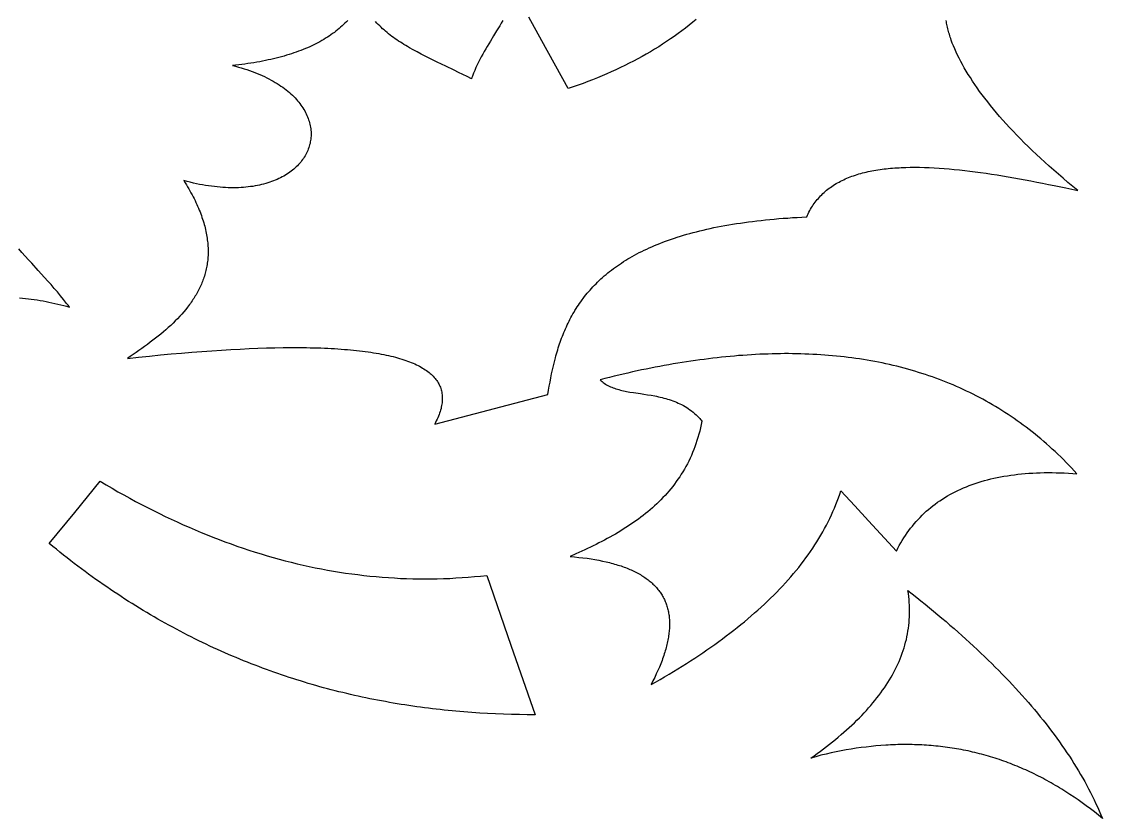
# Model space of a CAD drawing. Extents: x -4113 to -3113, y 1469 to 2469.
# Drawn here: x -3607.8 to -3488, y 2237.9 to 2326.2 of the extents above; entities that cross this region are included whole.
import ezdxf

# ---------------------------------------------------------------- set-up
doc = ezdxf.new("R2010")
doc.units = 0
doc.layers.add('PLAN_1', color=18, linetype='CONTINUOUS')

msp = doc.modelspace()

# ---------------------------------------------------------------- linework, layer by layer
at = {"layer": 'PLAN_1'}
for points in [[(-3533, 2326.48), (-3533.39, 2326.16), (-3533.79, 2325.84), (-3534.19, 2325.52), (-3534.6, 2325.21), (-3535.02, 2324.9), (-3535.44, 2324.6), (-3535.86, 2324.31), (-3536.29, 2324.02), (-3536.73, 2323.73), (-3537.17, 2323.45), (-3537.62, 2323.17), (-3538.08, 2322.9), (-3538.54, 2322.63), (-3539.01, 2322.37), (-3539.48, 2322.11), (-3539.95, 2321.86), (-3540.44, 2321.61), (-3540.93, 2321.37), (-3541.42, 2321.13), (-3541.92, 2320.9), (-3542.42, 2320.67), (-3542.93, 2320.44), (-3543.45, 2320.22), (-3543.97, 2320), (-3544.5, 2319.79), (-3545.03, 2319.59), (-3545.56, 2319.38), (-3546.11, 2319.19), (-3546.65, 2318.99), (-3547.21, 2318.8), (-3550.12, 2324.1), (-3551.58, 2326.74)], [(-3571.65, 2326.37), (-3571.8, 2326.21), (-3571.96, 2326.06), (-3572.11, 2325.91), (-3572.27, 2325.75), (-3572.44, 2325.61), (-3572.61, 2325.46), (-3572.78, 2325.32), (-3572.96, 2325.17), (-3573.14, 2325.03), (-3573.33, 2324.9), (-3573.52, 2324.76), (-3573.71, 2324.63), (-3573.91, 2324.5), (-3574.11, 2324.38), (-3574.32, 2324.25), (-3574.53, 2324.13), (-3574.74, 2324.01), (-3574.96, 2323.89), (-3575.18, 2323.78), (-3575.41, 2323.66), (-3575.64, 2323.55), (-3575.87, 2323.45), (-3576.11, 2323.34), (-3576.35, 2323.24), (-3576.6, 2323.14), (-3576.85, 2323.04), (-3577.11, 2322.94), (-3577.36, 2322.85), (-3577.63, 2322.76), (-3577.89, 2322.67), (-3578.16, 2322.58), (-3578.44, 2322.5), (-3578.72, 2322.42), (-3579, 2322.34), (-3579.29, 2322.26), (-3579.58, 2322.19), (-3579.88, 2322.12), (-3580.18, 2322.05), (-3580.48, 2321.98), (-3580.79, 2321.91), (-3581.1, 2321.85), (-3581.42, 2321.79), (-3581.73, 2321.74), (-3582.06, 2321.68), (-3582.39, 2321.63), (-3582.72, 2321.58), (-3583.06, 2321.53), (-3583.4, 2321.49), (-3583.74, 2321.44), (-3584.09, 2321.4), (-3584.44, 2321.36), (-3584.11, 2321.28), (-3583.78, 2321.19), (-3583.46, 2321.1), (-3583.15, 2321), (-3582.84, 2320.91), (-3582.55, 2320.8), (-3582.25, 2320.7), (-3581.97, 2320.59), (-3581.69, 2320.48), (-3581.42, 2320.37), (-3581.15, 2320.25), (-3580.89, 2320.13), (-3580.64, 2320.01), (-3580.4, 2319.89), (-3580.16, 2319.76), (-3579.92, 2319.63), (-3579.7, 2319.5), (-3579.48, 2319.37), (-3579.27, 2319.23), (-3579.06, 2319.09), (-3578.86, 2318.95), (-3578.67, 2318.81), (-3578.48, 2318.67), (-3578.3, 2318.52), (-3578.13, 2318.37), (-3577.96, 2318.22), (-3577.8, 2318.07), (-3577.64, 2317.92), (-3577.49, 2317.77), (-3577.35, 2317.61), (-3577.21, 2317.45), (-3577.08, 2317.3), (-3576.96, 2317.14), (-3576.84, 2316.98), (-3576.73, 2316.82), (-3576.62, 2316.66), (-3576.52, 2316.49), (-3576.43, 2316.33), (-3576.34, 2316.17), (-3576.26, 2316), (-3576.18, 2315.84), (-3576.11, 2315.67), (-3576.05, 2315.51), (-3575.99, 2315.34), (-3575.94, 2315.18), (-3575.89, 2315.01), (-3575.85, 2314.85), (-3575.81, 2314.68), (-3575.78, 2314.52), (-3575.76, 2314.35), (-3575.74, 2314.19), (-3575.73, 2314.02), (-3575.73, 2313.86), (-3575.73, 2313.69), (-3575.73, 2313.53), (-3575.74, 2313.37), (-3575.76, 2313.21), (-3575.78, 2313.05), (-3575.81, 2312.89), (-3575.84, 2312.73), (-3575.88, 2312.57), (-3575.92, 2312.41), (-3575.97, 2312.26), (-3576.03, 2312.1), (-3576.09, 2311.95), (-3576.16, 2311.8), (-3576.23, 2311.65), (-3576.3, 2311.5), (-3576.39, 2311.36), (-3576.47, 2311.21), (-3576.57, 2311.07), (-3576.66, 2310.93), (-3576.77, 2310.79), (-3576.87, 2310.66), (-3576.99, 2310.52), (-3577.11, 2310.39), (-3577.23, 2310.26), (-3577.36, 2310.13), (-3577.49, 2310.01), (-3577.63, 2309.89), (-3577.78, 2309.77), (-3577.93, 2309.65), (-3578.08, 2309.54), (-3578.24, 2309.43), (-3578.4, 2309.32), (-3578.57, 2309.21), (-3578.75, 2309.11), (-3578.93, 2309.01), (-3579.11, 2308.92), (-3579.3, 2308.83), (-3579.49, 2308.74), (-3579.69, 2308.65), (-3579.89, 2308.57), (-3580.1, 2308.49), (-3580.31, 2308.42), (-3580.53, 2308.35), (-3580.75, 2308.28), (-3580.98, 2308.22), (-3581.21, 2308.16), (-3581.44, 2308.11), (-3581.68, 2308.06), (-3581.93, 2308.02), (-3582.18, 2307.97), (-3582.43, 2307.94), (-3582.69, 2307.91), (-3582.95, 2307.88), (-3583.22, 2307.86), (-3583.49, 2307.84), (-3583.77, 2307.82), (-3584.05, 2307.82), (-3584.34, 2307.81), (-3584.62, 2307.82), (-3584.92, 2307.82), (-3585.22, 2307.83), (-3585.52, 2307.85), (-3585.82, 2307.88), (-3586.13, 2307.9), (-3586.45, 2307.94), (-3586.77, 2307.98), (-3587.09, 2308.02), (-3587.42, 2308.07), (-3587.75, 2308.13), (-3588.09, 2308.19), (-3588.43, 2308.26), (-3588.77, 2308.34), (-3589.12, 2308.42), (-3589.47, 2308.51), (-3589.82, 2308.6), (-3589.68, 2308.37), (-3589.54, 2308.15), (-3589.41, 2307.92), (-3589.28, 2307.7), (-3589.16, 2307.48), (-3589.04, 2307.26), (-3588.92, 2307.04), (-3588.81, 2306.82), (-3588.7, 2306.61), (-3588.59, 2306.39), (-3588.49, 2306.18), (-3588.39, 2305.97), (-3588.3, 2305.76), (-3588.21, 2305.55), (-3588.12, 2305.34), (-3588.04, 2305.14), (-3587.96, 2304.94), (-3587.89, 2304.73), (-3587.82, 2304.53), (-3587.75, 2304.33), (-3587.69, 2304.14), (-3587.63, 2303.94), (-3587.57, 2303.75), (-3587.52, 2303.55), (-3587.47, 2303.36), (-3587.43, 2303.17), (-3587.38, 2302.98), (-3587.35, 2302.79), (-3587.31, 2302.6), (-3587.28, 2302.42), (-3587.25, 2302.24), (-3587.23, 2302.05), (-3587.2, 2301.87), (-3587.19, 2301.69), (-3587.17, 2301.51), (-3587.16, 2301.33), (-3587.15, 2301.16), (-3587.15, 2300.98), (-3587.14, 2300.81), (-3587.14, 2300.64), (-3587.15, 2300.46), (-3587.15, 2300.29), (-3587.16, 2300.12), (-3587.18, 2299.96), (-3587.19, 2299.79), (-3587.21, 2299.62), (-3587.23, 2299.46), (-3587.26, 2299.3), (-3587.29, 2299.13), (-3587.32, 2298.97), (-3587.35, 2298.81), (-3587.39, 2298.65), (-3587.42, 2298.5), (-3587.47, 2298.34), (-3587.51, 2298.18), (-3587.56, 2298.03), (-3587.61, 2297.87), (-3587.66, 2297.72), (-3587.71, 2297.57), (-3587.77, 2297.42), (-3587.83, 2297.27), (-3587.89, 2297.12), (-3587.96, 2296.97), (-3588.02, 2296.82), (-3588.09, 2296.68), (-3588.17, 2296.53), (-3588.24, 2296.39), (-3588.32, 2296.25), (-3588.4, 2296.1), (-3588.48, 2295.96), (-3588.56, 2295.82), (-3588.65, 2295.68), (-3588.73, 2295.54), (-3588.82, 2295.41), (-3588.92, 2295.27), (-3589.01, 2295.13), (-3589.11, 2295), (-3589.2, 2294.86), (-3589.31, 2294.73), (-3589.41, 2294.59), (-3589.62, 2294.33), (-3589.84, 2294.07), (-3590.06, 2293.81), (-3590.29, 2293.56), (-3590.53, 2293.3), (-3590.78, 2293.05), (-3591.03, 2292.81), (-3591.29, 2292.56), (-3591.56, 2292.32), (-3591.83, 2292.08), (-3592.1, 2291.84), (-3592.39, 2291.6), (-3592.67, 2291.37), (-3592.97, 2291.14), (-3593.26, 2290.91), (-3593.56, 2290.68), (-3593.87, 2290.45), (-3594.18, 2290.22), (-3594.49, 2290), (-3594.81, 2289.78), (-3595.13, 2289.56), (-3595.45, 2289.34), (-3595.78, 2289.12), (-3596.1, 2288.9), (-3594.85, 2289.03), (-3593.63, 2289.16), (-3592.42, 2289.28), (-3591.24, 2289.39), (-3590.08, 2289.49), (-3588.94, 2289.58), (-3587.83, 2289.67), (-3586.74, 2289.75), (-3585.67, 2289.82), (-3584.63, 2289.88), (-3583.6, 2289.93), (-3582.6, 2289.98), (-3581.63, 2290.02), (-3580.67, 2290.05), (-3579.74, 2290.07), (-3578.83, 2290.09), (-3577.95, 2290.1), (-3577.08, 2290.1), (-3576.66, 2290.09), (-3576.24, 2290.09), (-3575.83, 2290.08), (-3575.43, 2290.07), (-3575.03, 2290.06), (-3574.63, 2290.05), (-3574.24, 2290.03), (-3573.86, 2290.02), (-3573.48, 2290), (-3573.11, 2289.98), (-3572.74, 2289.95), (-3572.38, 2289.93), (-3572.03, 2289.9), (-3571.68, 2289.88), (-3571.34, 2289.84), (-3571, 2289.81), (-3570.67, 2289.78), (-3570.34, 2289.74), (-3570.02, 2289.7), (-3569.71, 2289.66), (-3569.4, 2289.62), (-3569.09, 2289.58), (-3568.8, 2289.53), (-3568.5, 2289.48), (-3568.22, 2289.43), (-3567.94, 2289.38), (-3567.66, 2289.33), (-3567.39, 2289.27), (-3567.13, 2289.21), (-3566.87, 2289.15), (-3566.62, 2289.09), (-3566.37, 2289.03), (-3566.13, 2288.96), (-3565.9, 2288.89), (-3565.67, 2288.82), (-3565.45, 2288.75), (-3565.23, 2288.68), (-3565.01, 2288.6), (-3564.81, 2288.52), (-3564.61, 2288.45), (-3564.41, 2288.36), (-3564.22, 2288.28), (-3564.04, 2288.2), (-3563.86, 2288.11), (-3563.69, 2288.02), (-3563.52, 2287.93), (-3563.36, 2287.83), (-3563.21, 2287.74), (-3563.06, 2287.64), (-3562.91, 2287.54), (-3562.77, 2287.44), (-3562.64, 2287.34), (-3562.51, 2287.23), (-3562.39, 2287.13), (-3562.28, 2287.02), (-3562.17, 2286.91), (-3562.06, 2286.79), (-3561.97, 2286.68), (-3561.87, 2286.56), (-3561.79, 2286.44), (-3561.71, 2286.32), (-3561.63, 2286.2), (-3561.56, 2286.08), (-3561.5, 2285.95), (-3561.44, 2285.82), (-3561.38, 2285.69), (-3561.34, 2285.56), (-3561.3, 2285.42), (-3561.26, 2285.29), (-3561.23, 2285.15), (-3561.21, 2285.01), (-3561.19, 2284.87), (-3561.17, 2284.72), (-3561.17, 2284.58), (-3561.17, 2284.43), (-3561.17, 2284.28), (-3561.18, 2284.13), (-3561.19, 2283.97), (-3561.22, 2283.82), (-3561.24, 2283.66), (-3561.28, 2283.5), (-3561.31, 2283.34), (-3561.36, 2283.17), (-3561.41, 2283.01), (-3561.46, 2282.84), (-3561.52, 2282.67), (-3561.59, 2282.5), (-3561.66, 2282.32), (-3561.74, 2282.15), (-3561.83, 2281.97), (-3561.92, 2281.79), (-3562.01, 2281.61), (-3549.45, 2284.89), (-3549.38, 2285.36), (-3549.3, 2285.81), (-3549.22, 2286.27), (-3549.14, 2286.73), (-3549.05, 2287.18), (-3548.95, 2287.63), (-3548.85, 2288.08), (-3548.74, 2288.53), (-3548.63, 2288.97), (-3548.57, 2289.19), (-3548.5, 2289.41), (-3548.44, 2289.63), (-3548.37, 2289.85), (-3548.31, 2290.07), (-3548.24, 2290.28), (-3548.16, 2290.5), (-3548.09, 2290.71), (-3548.01, 2290.93), (-3547.93, 2291.14), (-3547.85, 2291.35), (-3547.77, 2291.56), (-3547.68, 2291.77), (-3547.59, 2291.98), (-3547.5, 2292.19), (-3547.41, 2292.4), (-3547.31, 2292.6), (-3547.21, 2292.81), (-3547.11, 2293.01), (-3547.01, 2293.21), (-3546.9, 2293.42), (-3546.79, 2293.62), (-3546.68, 2293.82), (-3546.56, 2294.01), (-3546.45, 2294.21), (-3546.32, 2294.41), (-3546.2, 2294.6), (-3546.07, 2294.79), (-3545.94, 2294.99), (-3545.81, 2295.18), (-3545.67, 2295.37), (-3545.53, 2295.55), (-3545.39, 2295.74), (-3545.24, 2295.93), (-3545.09, 2296.11), (-3544.94, 2296.29), (-3544.78, 2296.47), (-3544.62, 2296.65), (-3544.46, 2296.83), (-3544.29, 2297.01), (-3544.12, 2297.18), (-3543.94, 2297.36), (-3543.76, 2297.53), (-3543.58, 2297.7), (-3543.39, 2297.87), (-3543.2, 2298.04), (-3543.01, 2298.2), (-3542.81, 2298.37), (-3542.61, 2298.53), (-3542.4, 2298.69), (-3542.19, 2298.85), (-3541.97, 2299.01), (-3541.75, 2299.16), (-3541.53, 2299.32), (-3541.3, 2299.47), (-3541.07, 2299.62), (-3540.83, 2299.77), (-3540.59, 2299.92), (-3540.35, 2300.06), (-3540.1, 2300.2), (-3539.84, 2300.35), (-3539.58, 2300.49), (-3539.32, 2300.62), (-3539.05, 2300.76), (-3538.77, 2300.89), (-3538.5, 2301.02), (-3538.21, 2301.15), (-3537.92, 2301.28), (-3537.63, 2301.41), (-3537.33, 2301.53), (-3537.03, 2301.65), (-3536.72, 2301.77), (-3536.41, 2301.89), (-3536.09, 2302), (-3535.76, 2302.12), (-3535.43, 2302.23), (-3535.1, 2302.34), (-3534.76, 2302.44), (-3534.41, 2302.55), (-3534.06, 2302.65), (-3533.7, 2302.75), (-3533.34, 2302.85), (-3532.97, 2302.94), (-3532.6, 2303.04), (-3532.22, 2303.13), (-3531.84, 2303.22), (-3531.44, 2303.3), (-3531.05, 2303.39), (-3530.64, 2303.47), (-3530.24, 2303.55), (-3529.82, 2303.62), (-3529.4, 2303.7), (-3528.97, 2303.77), (-3528.54, 2303.84), (-3528.1, 2303.9), (-3527.66, 2303.97), (-3527.2, 2304.03), (-3526.75, 2304.09), (-3526.28, 2304.14), (-3525.81, 2304.2), (-3525.33, 2304.25), (-3524.85, 2304.3), (-3524.36, 2304.34), (-3523.86, 2304.39), (-3523.36, 2304.43), (-3522.85, 2304.46), (-3522.33, 2304.5), (-3521.81, 2304.53), (-3521.28, 2304.56), (-3520.74, 2304.59), (-3520.66, 2304.76), (-3520.58, 2304.94), (-3520.5, 2305.11), (-3520.41, 2305.28), (-3520.32, 2305.44), (-3520.22, 2305.61), (-3520.12, 2305.76), (-3520.02, 2305.92), (-3519.91, 2306.07), (-3519.81, 2306.22), (-3519.69, 2306.36), (-3519.58, 2306.51), (-3519.46, 2306.64), (-3519.34, 2306.78), (-3519.22, 2306.91), (-3519.09, 2307.04), (-3518.96, 2307.17), (-3518.83, 2307.29), (-3518.69, 2307.41), (-3518.55, 2307.53), (-3518.41, 2307.64), (-3518.26, 2307.76), (-3518.11, 2307.86), (-3517.96, 2307.97), (-3517.81, 2308.07), (-3517.65, 2308.17), (-3517.49, 2308.27), (-3517.33, 2308.36), (-3517.16, 2308.45), (-3516.99, 2308.54), (-3516.82, 2308.63), (-3516.65, 2308.71), (-3516.47, 2308.79), (-3516.29, 2308.87), (-3516.11, 2308.94), (-3515.92, 2309.02), (-3515.74, 2309.09), (-3515.55, 2309.15), (-3515.35, 2309.22), (-3515.16, 2309.28), (-3514.96, 2309.34), (-3514.76, 2309.4), (-3514.56, 2309.45), (-3514.35, 2309.5), (-3514.14, 2309.55), (-3513.93, 2309.6), (-3513.72, 2309.65), (-3513.51, 2309.69), (-3513.29, 2309.73), (-3513.07, 2309.77), (-3512.85, 2309.8), (-3512.62, 2309.84), (-3512.4, 2309.87), (-3512.17, 2309.9), (-3511.94, 2309.92), (-3511.71, 2309.95), (-3511.47, 2309.97), (-3511.23, 2309.99), (-3510.99, 2310.01), (-3510.75, 2310.02), (-3510.51, 2310.04), (-3510.26, 2310.05), (-3510.02, 2310.06), (-3509.77, 2310.07), (-3509.26, 2310.08), (-3508.75, 2310.08), (-3508.23, 2310.08), (-3507.7, 2310.06), (-3507.16, 2310.05), (-3506.62, 2310.02), (-3506.07, 2309.99), (-3505.52, 2309.95), (-3504.96, 2309.9), (-3504.39, 2309.85), (-3503.81, 2309.79), (-3503.23, 2309.73), (-3502.65, 2309.66), (-3502.06, 2309.58), (-3501.46, 2309.5), (-3500.86, 2309.42), (-3500.25, 2309.32), (-3499.64, 2309.23), (-3499.02, 2309.13), (-3498.4, 2309.03), (-3497.78, 2308.92), (-3497.15, 2308.81), (-3496.52, 2308.69), (-3495.88, 2308.57), (-3495.24, 2308.45), (-3494.6, 2308.32), (-3493.95, 2308.19), (-3493.31, 2308.06), (-3492, 2307.79), (-3490.68, 2307.51), (-3491.24, 2307.96), (-3491.78, 2308.41), (-3492.32, 2308.86), (-3492.84, 2309.31), (-3493.35, 2309.75), (-3493.85, 2310.2), (-3494.34, 2310.64), (-3494.82, 2311.08), (-3495.28, 2311.51), (-3495.74, 2311.95), (-3496.18, 2312.38), (-3496.62, 2312.81), (-3497.04, 2313.23), (-3497.45, 2313.65), (-3497.86, 2314.07), (-3498.25, 2314.49), (-3498.63, 2314.91), (-3499, 2315.32), (-3499.36, 2315.73), (-3499.7, 2316.13), (-3500.04, 2316.54), (-3500.37, 2316.94), (-3500.68, 2317.33), (-3500.99, 2317.73), (-3501.29, 2318.12), (-3501.57, 2318.5), (-3501.84, 2318.89), (-3502.11, 2319.27), (-3502.36, 2319.64), (-3502.6, 2320.02), (-3502.84, 2320.38), (-3503.06, 2320.75), (-3503.27, 2321.11), (-3503.47, 2321.47), (-3503.66, 2321.82), (-3503.85, 2322.17), (-3504.02, 2322.52), (-3504.18, 2322.86), (-3504.33, 2323.2), (-3504.47, 2323.53), (-3504.6, 2323.86), (-3504.72, 2324.19), (-3504.78, 2324.35), (-3504.83, 2324.51), (-3504.88, 2324.67), (-3504.93, 2324.83), (-3504.98, 2324.98), (-3505.02, 2325.14), (-3505.06, 2325.29), (-3505.1, 2325.45), (-3505.14, 2325.6), (-3505.17, 2325.75), (-3505.2, 2325.9), (-3505.23, 2326.05), (-3505.26, 2326.2), (-3505.28, 2326.34)], [(-3554.47, 2326.36), (-3554.63, 2326.07), (-3554.8, 2325.78), (-3555.14, 2325.21), (-3555.49, 2324.64), (-3555.84, 2324.06), (-3556.18, 2323.49), (-3556.35, 2323.2), (-3556.52, 2322.91), (-3556.68, 2322.62), (-3556.84, 2322.32), (-3557, 2322.03), (-3557.15, 2321.73), (-3557.3, 2321.43), (-3557.44, 2321.13), (-3557.57, 2320.82), (-3557.7, 2320.51), (-3557.83, 2320.2), (-3557.89, 2320.04), (-3557.94, 2319.88), (-3558.42, 2320.13), (-3558.9, 2320.37), (-3559.37, 2320.61), (-3559.85, 2320.84), (-3560.79, 2321.3), (-3561.72, 2321.74), (-3562.18, 2321.97), (-3562.63, 2322.19), (-3563.08, 2322.42), (-3563.52, 2322.64), (-3563.96, 2322.87), (-3564.39, 2323.1), (-3564.81, 2323.34), (-3565.01, 2323.46), (-3565.22, 2323.58), (-3565.42, 2323.7), (-3565.62, 2323.83), (-3565.82, 2323.95), (-3566.01, 2324.08), (-3566.2, 2324.21), (-3566.39, 2324.34), (-3566.58, 2324.47), (-3566.76, 2324.6), (-3566.94, 2324.74), (-3567.12, 2324.88), (-3567.29, 2325.02), (-3567.46, 2325.16), (-3567.63, 2325.31), (-3567.79, 2325.45), (-3567.96, 2325.6), (-3568.11, 2325.76), (-3568.27, 2325.91), (-3568.42, 2326.07), (-3568.56, 2326.23)], [(-3608.05, 2295.62), (-3607.73, 2295.59), (-3607.4, 2295.55), (-3607.07, 2295.51), (-3606.75, 2295.46), (-3606.42, 2295.42), (-3606.09, 2295.37), (-3605.77, 2295.31), (-3605.44, 2295.26), (-3605.11, 2295.2), (-3604.79, 2295.13), (-3604.46, 2295.07), (-3604.13, 2294.99), (-3603.81, 2294.92), (-3603.48, 2294.84), (-3603.15, 2294.76), (-3602.83, 2294.67), (-3602.5, 2294.57), (-3602.67, 2294.79), (-3602.83, 2295), (-3603.17, 2295.43), (-3603.51, 2295.85), (-3603.86, 2296.26), (-3604.21, 2296.66), (-3604.56, 2297.07), (-3604.92, 2297.47), (-3605.27, 2297.86), (-3605.99, 2298.65), (-3606.71, 2299.44), (-3607.07, 2299.84), (-3607.43, 2300.23), (-3607.79, 2300.63), (-3608.14, 2301.03)]]:
    msp.add_lwpolyline(points, dxfattribs=at)
for points in [[(-3543.66, 2286.53), (-3543.56, 2286.42), (-3543.44, 2286.32), (-3543.33, 2286.23), (-3543.21, 2286.14), (-3543.08, 2286.05), (-3542.95, 2285.97), (-3542.81, 2285.9), (-3542.67, 2285.82), (-3542.53, 2285.76), (-3542.38, 2285.7), (-3542.23, 2285.64), (-3542.08, 2285.58), (-3541.92, 2285.53), (-3541.75, 2285.48), (-3541.59, 2285.43), (-3541.42, 2285.39), (-3541.25, 2285.35), (-3541.07, 2285.31), (-3540.9, 2285.28), (-3540.72, 2285.24), (-3540.35, 2285.17), (-3539.97, 2285.11), (-3539.2, 2285), (-3538.81, 2284.94), (-3538.41, 2284.87), (-3538, 2284.81), (-3537.6, 2284.73), (-3537.4, 2284.69), (-3537.19, 2284.65), (-3536.99, 2284.6), (-3536.79, 2284.55), (-3536.59, 2284.5), (-3536.39, 2284.45), (-3536.19, 2284.39), (-3535.99, 2284.33), (-3535.79, 2284.26), (-3535.59, 2284.19), (-3535.39, 2284.12), (-3535.2, 2284.04), (-3535, 2283.95), (-3534.81, 2283.86), (-3534.62, 2283.77), (-3534.43, 2283.67), (-3534.24, 2283.56), (-3534.06, 2283.45), (-3533.88, 2283.33), (-3533.7, 2283.21), (-3533.52, 2283.07), (-3533.35, 2282.93), (-3533.18, 2282.79), (-3533.01, 2282.63), (-3532.84, 2282.47), (-3532.68, 2282.3), (-3532.6, 2282.22), (-3532.52, 2282.13), (-3532.44, 2282.04), (-3532.37, 2281.94), (-3532.44, 2281.57), (-3532.52, 2281.2), (-3532.61, 2280.83), (-3532.71, 2280.48), (-3532.81, 2280.12), (-3532.92, 2279.78), (-3533.03, 2279.44), (-3533.15, 2279.1), (-3533.27, 2278.78), (-3533.41, 2278.45), (-3533.54, 2278.13), (-3533.69, 2277.82), (-3533.83, 2277.51), (-3533.99, 2277.21), (-3534.15, 2276.91), (-3534.31, 2276.62), (-3534.48, 2276.33), (-3534.66, 2276.05), (-3534.84, 2275.77), (-3535.03, 2275.5), (-3535.22, 2275.23), (-3535.41, 2274.96), (-3535.61, 2274.7), (-3535.82, 2274.45), (-3536.03, 2274.19), (-3536.24, 2273.95), (-3536.46, 2273.7), (-3536.69, 2273.46), (-3536.92, 2273.23), (-3537.15, 2273), (-3537.38, 2272.77), (-3537.63, 2272.55), (-3537.87, 2272.33), (-3538.12, 2272.11), (-3538.37, 2271.9), (-3538.63, 2271.69), (-3538.89, 2271.48), (-3539.15, 2271.28), (-3539.42, 2271.08), (-3539.69, 2270.89), (-3539.96, 2270.69), (-3540.24, 2270.5), (-3540.52, 2270.32), (-3540.8, 2270.13), (-3541.09, 2269.95), (-3541.38, 2269.77), (-3541.67, 2269.59), (-3541.97, 2269.42), (-3542.26, 2269.25), (-3542.57, 2269.08), (-3542.87, 2268.92), (-3543.17, 2268.75), (-3543.48, 2268.59), (-3543.79, 2268.43), (-3544.1, 2268.27), (-3544.42, 2268.12), (-3544.73, 2267.96), (-3545.05, 2267.81), (-3545.37, 2267.66), (-3545.7, 2267.51), (-3546.02, 2267.37), (-3546.34, 2267.22), (-3547, 2266.93), (-3546.51, 2266.89), (-3546.04, 2266.84), (-3545.57, 2266.79), (-3545.11, 2266.73), (-3544.67, 2266.66), (-3544.24, 2266.59), (-3543.82, 2266.52), (-3543.41, 2266.43), (-3543.01, 2266.35), (-3542.81, 2266.3), (-3542.62, 2266.25), (-3542.43, 2266.2), (-3542.24, 2266.15), (-3542.06, 2266.1), (-3541.87, 2266.05), (-3541.69, 2265.99), (-3541.52, 2265.94), (-3541.34, 2265.88), (-3541.17, 2265.82), (-3541.01, 2265.76), (-3540.84, 2265.7), (-3540.68, 2265.63), (-3540.52, 2265.57), (-3540.36, 2265.5), (-3540.21, 2265.44), (-3540.06, 2265.37), (-3539.91, 2265.3), (-3539.76, 2265.23), (-3539.62, 2265.15), (-3539.48, 2265.08), (-3539.34, 2265), (-3539.2, 2264.92), (-3539.07, 2264.84), (-3538.94, 2264.76), (-3538.82, 2264.68), (-3538.69, 2264.6), (-3538.57, 2264.51), (-3538.45, 2264.43), (-3538.34, 2264.34), (-3538.22, 2264.25), (-3538.11, 2264.16), (-3538.01, 2264.07), (-3537.9, 2263.98), (-3537.8, 2263.88), (-3537.7, 2263.79), (-3537.6, 2263.69), (-3537.51, 2263.59), (-3537.42, 2263.49), (-3537.33, 2263.39), (-3537.25, 2263.28), (-3537.16, 2263.18), (-3537.08, 2263.07), (-3537.01, 2262.97), (-3536.93, 2262.86), (-3536.86, 2262.75), (-3536.79, 2262.64), (-3536.73, 2262.52), (-3536.66, 2262.41), (-3536.6, 2262.29), (-3536.54, 2262.17), (-3536.49, 2262.06), (-3536.44, 2261.93), (-3536.39, 2261.81), (-3536.34, 2261.69), (-3536.3, 2261.57), (-3536.25, 2261.44), (-3536.22, 2261.31), (-3536.18, 2261.18), (-3536.15, 2261.05), (-3536.12, 2260.92), (-3536.09, 2260.79), (-3536.07, 2260.65), (-3536.04, 2260.52), (-3536.02, 2260.38), (-3536.01, 2260.24), (-3535.99, 2260.1), (-3535.98, 2259.96), (-3535.98, 2259.82), (-3535.97, 2259.67), (-3535.97, 2259.53), (-3535.97, 2259.38), (-3535.97, 2259.23), (-3535.98, 2259.08), (-3535.98, 2258.93), (-3536, 2258.78), (-3536.01, 2258.62), (-3536.03, 2258.47), (-3536.05, 2258.31), (-3536.07, 2258.15), (-3536.09, 2257.99), (-3536.12, 2257.83), (-3536.15, 2257.66), (-3536.18, 2257.5), (-3536.22, 2257.33), (-3536.26, 2257.17), (-3536.3, 2257), (-3536.34, 2256.83), (-3536.39, 2256.66), (-3536.44, 2256.48), (-3536.49, 2256.31), (-3536.55, 2256.13), (-3536.61, 2255.96), (-3536.67, 2255.78), (-3536.73, 2255.6), (-3536.8, 2255.42), (-3536.87, 2255.23), (-3536.94, 2255.05), (-3537.01, 2254.86), (-3537.09, 2254.68), (-3537.25, 2254.3), (-3537.43, 2253.91), (-3537.61, 2253.52), (-3537.81, 2253.13), (-3538.02, 2252.73), (-3537.51, 2253.01), (-3537.01, 2253.3), (-3536.51, 2253.59), (-3536.02, 2253.89), (-3535.53, 2254.18), (-3535.05, 2254.47), (-3534.57, 2254.77), (-3534.1, 2255.07), (-3533.63, 2255.37), (-3533.17, 2255.67), (-3532.72, 2255.97), (-3532.26, 2256.27), (-3531.82, 2256.58), (-3531.38, 2256.88), (-3530.94, 2257.19), (-3530.51, 2257.5), (-3530.09, 2257.81), (-3529.67, 2258.12), (-3529.26, 2258.43), (-3528.85, 2258.75), (-3528.45, 2259.06), (-3528.05, 2259.38), (-3527.66, 2259.7), (-3527.28, 2260.02), (-3526.9, 2260.34), (-3526.53, 2260.67), (-3526.16, 2260.99), (-3525.8, 2261.32), (-3525.44, 2261.65), (-3525.09, 2261.98), (-3524.75, 2262.31), (-3524.41, 2262.65), (-3524.08, 2262.98), (-3523.75, 2263.32), (-3523.43, 2263.66), (-3523.12, 2264), (-3522.81, 2264.34), (-3522.51, 2264.68), (-3522.21, 2265.03), (-3521.93, 2265.37), (-3521.64, 2265.72), (-3521.37, 2266.07), (-3521.1, 2266.42), (-3520.83, 2266.78), (-3520.58, 2267.13), (-3520.33, 2267.49), (-3520.08, 2267.85), (-3519.85, 2268.21), (-3519.61, 2268.57), (-3519.39, 2268.94), (-3519.17, 2269.3), (-3518.96, 2269.67), (-3518.76, 2270.04), (-3518.56, 2270.41), (-3518.37, 2270.79), (-3518.19, 2271.16), (-3518.01, 2271.54), (-3517.84, 2271.92), (-3517.68, 2272.3), (-3517.52, 2272.68), (-3517.37, 2273.07), (-3517.23, 2273.45), (-3517.09, 2273.84), (-3516.97, 2274.23), (-3515.42, 2272.56), (-3513.88, 2270.88), (-3510.8, 2267.54), (-3510.65, 2267.84), (-3510.49, 2268.14), (-3510.32, 2268.43), (-3510.15, 2268.71), (-3509.98, 2268.99), (-3509.8, 2269.27), (-3509.61, 2269.54), (-3509.42, 2269.8), (-3509.23, 2270.06), (-3509.03, 2270.31), (-3508.82, 2270.56), (-3508.61, 2270.8), (-3508.4, 2271.04), (-3508.18, 2271.27), (-3507.95, 2271.5), (-3507.72, 2271.72), (-3507.49, 2271.94), (-3507.25, 2272.15), (-3507, 2272.35), (-3506.75, 2272.55), (-3506.5, 2272.75), (-3506.24, 2272.94), (-3505.97, 2273.12), (-3505.7, 2273.3), (-3505.43, 2273.47), (-3505.15, 2273.64), (-3504.86, 2273.81), (-3504.57, 2273.96), (-3504.28, 2274.12), (-3503.98, 2274.26), (-3503.67, 2274.4), (-3503.36, 2274.54), (-3503.04, 2274.67), (-3502.72, 2274.8), (-3502.4, 2274.92), (-3502.07, 2275.03), (-3501.73, 2275.14), (-3501.39, 2275.25), (-3501.05, 2275.35), (-3500.7, 2275.44), (-3500.34, 2275.53), (-3499.98, 2275.61), (-3499.61, 2275.69), (-3499.24, 2275.76), (-3498.87, 2275.83), (-3498.49, 2275.89), (-3498.1, 2275.95), (-3497.71, 2276), (-3497.32, 2276.05), (-3496.92, 2276.09), (-3496.51, 2276.13), (-3496.1, 2276.16), (-3495.68, 2276.18), (-3495.26, 2276.2), (-3494.84, 2276.22), (-3494.41, 2276.23), (-3493.97, 2276.23), (-3493.53, 2276.23), (-3493.08, 2276.22), (-3492.63, 2276.21), (-3492.18, 2276.19), (-3491.72, 2276.17), (-3491.25, 2276.14), (-3490.78, 2276.11), (-3491.08, 2276.43), (-3491.37, 2276.75), (-3491.67, 2277.06), (-3491.97, 2277.37), (-3492.28, 2277.68), (-3492.58, 2277.98), (-3492.89, 2278.27), (-3493.2, 2278.57), (-3493.51, 2278.85), (-3493.82, 2279.14), (-3494.14, 2279.42), (-3494.46, 2279.69), (-3494.77, 2279.97), (-3495.1, 2280.23), (-3495.42, 2280.5), (-3495.74, 2280.76), (-3496.07, 2281.01), (-3496.4, 2281.26), (-3496.73, 2281.51), (-3497.07, 2281.75), (-3497.4, 2281.99), (-3497.74, 2282.23), (-3498.08, 2282.46), (-3498.42, 2282.69), (-3498.76, 2282.91), (-3499.11, 2283.13), (-3499.46, 2283.35), (-3499.81, 2283.56), (-3500.16, 2283.76), (-3500.51, 2283.97), (-3500.86, 2284.17), (-3501.22, 2284.36), (-3501.58, 2284.55), (-3501.94, 2284.74), (-3502.3, 2284.93), (-3502.67, 2285.11), (-3503.03, 2285.28), (-3503.4, 2285.46), (-3503.77, 2285.62), (-3504.15, 2285.79), (-3504.52, 2285.95), (-3504.9, 2286.11), (-3505.27, 2286.26), (-3505.65, 2286.41), (-3506.03, 2286.56), (-3506.42, 2286.7), (-3506.8, 2286.84), (-3507.19, 2286.97), (-3507.58, 2287.1), (-3507.97, 2287.23), (-3508.36, 2287.35), (-3508.76, 2287.47), (-3509.15, 2287.59), (-3509.55, 2287.7), (-3509.95, 2287.81), (-3510.35, 2287.91), (-3510.75, 2288.02), (-3511.16, 2288.11), (-3511.57, 2288.21), (-3511.98, 2288.3), (-3512.39, 2288.39), (-3512.8, 2288.47), (-3513.21, 2288.55), (-3513.63, 2288.62), (-3514.05, 2288.7), (-3514.46, 2288.77), (-3514.89, 2288.83), (-3515.31, 2288.89), (-3515.73, 2288.95), (-3516.16, 2289.01), (-3516.59, 2289.06), (-3517.02, 2289.11), (-3517.45, 2289.15), (-3517.88, 2289.19), (-3518.32, 2289.23), (-3518.75, 2289.26), (-3519.19, 2289.29), (-3519.63, 2289.32), (-3520.07, 2289.34), (-3520.52, 2289.36), (-3520.96, 2289.38), (-3521.41, 2289.39), (-3521.86, 2289.4), (-3522.31, 2289.41), (-3522.76, 2289.42), (-3523.21, 2289.42), (-3523.66, 2289.41), (-3524.12, 2289.41), (-3524.58, 2289.4), (-3525.04, 2289.38), (-3525.5, 2289.37), (-3525.96, 2289.35), (-3526.43, 2289.32), (-3526.89, 2289.3), (-3527.36, 2289.27), (-3527.83, 2289.23), (-3528.3, 2289.2), (-3528.77, 2289.16), (-3529.25, 2289.12), (-3529.72, 2289.07), (-3530.2, 2289.02), (-3530.68, 2288.97), (-3531.16, 2288.91), (-3531.64, 2288.86), (-3532.13, 2288.79), (-3532.61, 2288.73), (-3533.1, 2288.66), (-3533.59, 2288.59), (-3534.08, 2288.52), (-3534.57, 2288.44), (-3535.06, 2288.36), (-3535.55, 2288.28), (-3536.05, 2288.19), (-3536.55, 2288.1), (-3537.05, 2288.01), (-3537.55, 2287.91), (-3538.05, 2287.81), (-3538.55, 2287.71), (-3539.06, 2287.61), (-3539.56, 2287.5), (-3540.07, 2287.39), (-3540.58, 2287.27), (-3541.09, 2287.16), (-3541.6, 2287.04), (-3542.11, 2286.92), (-3542.63, 2286.79), (-3543.14, 2286.66)], [(-3556.24, 2264.84), (-3553.55, 2257.11), (-3550.85, 2249.39), (-3551.74, 2249.39), (-3552.62, 2249.41), (-3553.5, 2249.43), (-3554.39, 2249.45), (-3555.27, 2249.49), (-3556.15, 2249.53), (-3557.02, 2249.58), (-3557.46, 2249.61), (-3557.9, 2249.64), (-3558.34, 2249.67), (-3558.78, 2249.71), (-3559.22, 2249.74), (-3559.65, 2249.78), (-3560.09, 2249.82), (-3560.53, 2249.87), (-3560.96, 2249.91), (-3561.4, 2249.96), (-3561.84, 2250.01), (-3562.27, 2250.06), (-3562.71, 2250.11), (-3563.14, 2250.17), (-3563.58, 2250.22), (-3564.01, 2250.28), (-3564.44, 2250.34), (-3564.88, 2250.41), (-3565.31, 2250.47), (-3565.74, 2250.54), (-3566.18, 2250.61), (-3566.61, 2250.69), (-3567.04, 2250.76), (-3567.47, 2250.84), (-3567.9, 2250.92), (-3568.34, 2251), (-3568.77, 2251.08), (-3569.2, 2251.17), (-3569.63, 2251.26), (-3570.06, 2251.35), (-3570.49, 2251.44), (-3570.91, 2251.54), (-3571.34, 2251.64), (-3571.77, 2251.74), (-3572.2, 2251.84), (-3572.63, 2251.94), (-3573.05, 2252.05), (-3573.48, 2252.16), (-3573.91, 2252.27), (-3574.33, 2252.39), (-3574.76, 2252.5), (-3575.18, 2252.62), (-3575.61, 2252.75), (-3576.03, 2252.87), (-3576.46, 2253), (-3576.88, 2253.13), (-3577.31, 2253.26), (-3577.73, 2253.39), (-3578.15, 2253.53), (-3578.57, 2253.67), (-3579, 2253.81), (-3579.42, 2253.96), (-3579.84, 2254.1), (-3580.26, 2254.25), (-3580.68, 2254.41), (-3581.1, 2254.56), (-3581.52, 2254.72), (-3581.94, 2254.88), (-3582.36, 2255.04), (-3582.78, 2255.21), (-3583.2, 2255.37), (-3583.61, 2255.54), (-3584.03, 2255.72), (-3584.45, 2255.89), (-3584.87, 2256.07), (-3585.28, 2256.25), (-3585.7, 2256.44), (-3586.11, 2256.63), (-3586.53, 2256.82), (-3586.94, 2257.01), (-3587.36, 2257.2), (-3587.77, 2257.4), (-3588.18, 2257.6), (-3588.6, 2257.81), (-3589.01, 2258.01), (-3589.42, 2258.22), (-3589.83, 2258.43), (-3590.25, 2258.65), (-3590.66, 2258.87), (-3591.07, 2259.09), (-3591.48, 2259.31), (-3591.89, 2259.54), (-3592.3, 2259.77), (-3592.7, 2260), (-3593.11, 2260.23), (-3593.52, 2260.47), (-3593.93, 2260.71), (-3594.34, 2260.96), (-3594.74, 2261.2), (-3595.15, 2261.45), (-3595.55, 2261.71), (-3595.96, 2261.96), (-3596.36, 2262.22), (-3596.77, 2262.48), (-3597.17, 2262.75), (-3597.58, 2263.02), (-3597.98, 2263.29), (-3598.38, 2263.56), (-3598.78, 2263.84), (-3599.18, 2264.12), (-3599.59, 2264.4), (-3599.99, 2264.69), (-3600.39, 2264.98), (-3600.79, 2265.27), (-3601.19, 2265.57), (-3601.59, 2265.87), (-3601.98, 2266.17), (-3602.38, 2266.47), (-3602.78, 2266.78), (-3603.18, 2267.09), (-3603.57, 2267.41), (-3603.97, 2267.73), (-3604.36, 2268.05), (-3604.76, 2268.37), (-3601.94, 2271.82), (-3599.11, 2275.27), (-3598.46, 2274.88), (-3597.8, 2274.5), (-3597.15, 2274.12), (-3596.49, 2273.76), (-3595.83, 2273.4), (-3595.18, 2273.04), (-3594.52, 2272.7), (-3593.86, 2272.36), (-3593.2, 2272.02), (-3592.55, 2271.7), (-3591.89, 2271.38), (-3591.23, 2271.07), (-3590.57, 2270.76), (-3589.91, 2270.46), (-3589.25, 2270.17), (-3588.58, 2269.88), (-3587.92, 2269.61), (-3587.26, 2269.34), (-3586.6, 2269.07), (-3585.93, 2268.82), (-3585.27, 2268.57), (-3584.6, 2268.32), (-3583.94, 2268.09), (-3583.27, 2267.86), (-3582.61, 2267.64), (-3581.94, 2267.43), (-3581.27, 2267.22), (-3580.61, 2267.02), (-3579.94, 2266.83), (-3579.27, 2266.64), (-3578.6, 2266.47), (-3577.93, 2266.3), (-3577.26, 2266.13), (-3576.59, 2265.98), (-3575.92, 2265.83), (-3575.25, 2265.69), (-3574.58, 2265.56), (-3573.91, 2265.43), (-3573.23, 2265.31), (-3572.56, 2265.2), (-3571.89, 2265.1), (-3571.21, 2265), (-3570.54, 2264.92), (-3569.86, 2264.83), (-3569.19, 2264.76), (-3568.51, 2264.7), (-3567.83, 2264.64), (-3567.15, 2264.59), (-3566.48, 2264.55), (-3565.8, 2264.51), (-3565.12, 2264.48), (-3564.44, 2264.46), (-3563.76, 2264.45), (-3563.08, 2264.45), (-3562.4, 2264.45), (-3561.72, 2264.46), (-3561.03, 2264.48), (-3560.35, 2264.51), (-3559.67, 2264.55), (-3558.98, 2264.59), (-3558.3, 2264.64), (-3557.61, 2264.7), (-3556.93, 2264.77)], [(-3509.52, 2263.17), (-3509.04, 2262.78), (-3508.55, 2262.4), (-3508.08, 2262.02), (-3507.6, 2261.63), (-3507.14, 2261.25), (-3506.67, 2260.86), (-3506.21, 2260.48), (-3505.75, 2260.1), (-3505.3, 2259.71), (-3504.86, 2259.32), (-3504.41, 2258.94), (-3503.97, 2258.55), (-3503.54, 2258.17), (-3503.11, 2257.78), (-3502.69, 2257.39), (-3502.26, 2257), (-3501.85, 2256.61), (-3501.44, 2256.23), (-3501.03, 2255.84), (-3500.63, 2255.45), (-3500.23, 2255.06), (-3499.84, 2254.67), (-3499.45, 2254.28), (-3499.07, 2253.89), (-3498.69, 2253.5), (-3498.31, 2253.1), (-3497.94, 2252.71), (-3497.58, 2252.32), (-3497.22, 2251.93), (-3496.87, 2251.53), (-3496.52, 2251.14), (-3496.17, 2250.75), (-3495.83, 2250.35), (-3495.5, 2249.96), (-3495.17, 2249.56), (-3494.84, 2249.17), (-3494.53, 2248.77), (-3494.21, 2248.37), (-3493.9, 2247.98), (-3493.6, 2247.58), (-3493.3, 2247.18), (-3493.01, 2246.78), (-3492.72, 2246.38), (-3492.44, 2245.98), (-3492.16, 2245.58), (-3491.89, 2245.18), (-3491.62, 2244.78), (-3491.36, 2244.38), (-3491.11, 2243.98), (-3490.86, 2243.58), (-3490.61, 2243.18), (-3490.37, 2242.77), (-3490.14, 2242.37), (-3489.91, 2241.97), (-3489.69, 2241.56), (-3489.48, 2241.16), (-3489.27, 2240.75), (-3489.06, 2240.34), (-3488.86, 2239.94), (-3488.67, 2239.53), (-3488.48, 2239.12), (-3488.3, 2238.72), (-3488.13, 2238.31), (-3487.96, 2237.9), (-3488.4, 2238.26), (-3488.84, 2238.61), (-3489.29, 2238.96), (-3489.74, 2239.3), (-3490.19, 2239.63), (-3490.64, 2239.95), (-3491.09, 2240.26), (-3491.55, 2240.56), (-3492.01, 2240.86), (-3492.47, 2241.15), (-3492.7, 2241.29), (-3492.93, 2241.43), (-3493.16, 2241.56), (-3493.4, 2241.7), (-3493.63, 2241.83), (-3493.86, 2241.96), (-3494.1, 2242.09), (-3494.33, 2242.22), (-3494.57, 2242.34), (-3494.8, 2242.47), (-3495.04, 2242.59), (-3495.27, 2242.7), (-3495.51, 2242.82), (-3495.75, 2242.94), (-3495.99, 2243.05), (-3496.22, 2243.16), (-3496.46, 2243.27), (-3496.7, 2243.37), (-3496.94, 2243.48), (-3497.18, 2243.58), (-3497.42, 2243.68), (-3497.66, 2243.78), (-3497.91, 2243.87), (-3498.15, 2243.97), (-3498.39, 2244.06), (-3498.64, 2244.15), (-3498.88, 2244.24), (-3499.12, 2244.32), (-3499.37, 2244.41), (-3499.61, 2244.49), (-3499.86, 2244.57), (-3500.11, 2244.65), (-3500.35, 2244.72), (-3500.6, 2244.79), (-3500.85, 2244.87), (-3501.1, 2244.94), (-3501.35, 2245), (-3501.6, 2245.07), (-3501.85, 2245.13), (-3502.1, 2245.19), (-3502.35, 2245.25), (-3502.6, 2245.31), (-3502.85, 2245.37), (-3503.1, 2245.42), (-3503.36, 2245.47), (-3503.61, 2245.52), (-3503.86, 2245.57), (-3504.12, 2245.61), (-3504.37, 2245.65), (-3504.63, 2245.69), (-3504.88, 2245.73), (-3505.14, 2245.77), (-3505.4, 2245.81), (-3505.65, 2245.84), (-3505.91, 2245.87), (-3506.17, 2245.9), (-3506.43, 2245.92), (-3506.69, 2245.95), (-3506.95, 2245.97), (-3507.21, 2245.99), (-3507.47, 2246.01), (-3507.73, 2246.03), (-3507.99, 2246.04), (-3508.26, 2246.05), (-3508.52, 2246.07), (-3508.78, 2246.07), (-3509.05, 2246.08), (-3509.31, 2246.08), (-3509.58, 2246.09), (-3509.84, 2246.09), (-3510.11, 2246.09), (-3510.37, 2246.08), (-3510.64, 2246.08), (-3510.91, 2246.07), (-3511.18, 2246.06), (-3511.45, 2246.05), (-3511.71, 2246.03), (-3511.98, 2246.02), (-3512.52, 2245.98), (-3513.07, 2245.93), (-3513.61, 2245.88), (-3514.16, 2245.81), (-3514.71, 2245.74), (-3515.26, 2245.67), (-3515.81, 2245.58), (-3516.36, 2245.48), (-3516.92, 2245.38), (-3517.48, 2245.27), (-3518.04, 2245.15), (-3518.6, 2245.02), (-3519.17, 2244.89), (-3519.73, 2244.74), (-3520.3, 2244.59), (-3519.94, 2244.84), (-3519.58, 2245.1), (-3519.23, 2245.36), (-3518.89, 2245.61), (-3518.55, 2245.87), (-3518.21, 2246.13), (-3517.89, 2246.39), (-3517.56, 2246.65), (-3517.25, 2246.91), (-3516.93, 2247.18), (-3516.63, 2247.44), (-3516.33, 2247.71), (-3516.03, 2247.97), (-3515.74, 2248.24), (-3515.46, 2248.51), (-3515.18, 2248.78), (-3514.91, 2249.05), (-3514.65, 2249.32), (-3514.39, 2249.6), (-3514.13, 2249.87), (-3513.88, 2250.15), (-3513.64, 2250.42), (-3513.41, 2250.7), (-3513.18, 2250.98), (-3512.96, 2251.26), (-3512.74, 2251.54), (-3512.53, 2251.82), (-3512.33, 2252.11), (-3512.13, 2252.39), (-3511.94, 2252.68), (-3511.75, 2252.96), (-3511.57, 2253.25), (-3511.4, 2253.54), (-3511.24, 2253.83), (-3511.08, 2254.12), (-3510.93, 2254.42), (-3510.78, 2254.71), (-3510.64, 2255.01), (-3510.51, 2255.31), (-3510.39, 2255.6), (-3510.27, 2255.9), (-3510.16, 2256.2), (-3510.05, 2256.51), (-3509.95, 2256.81), (-3509.86, 2257.12), (-3509.78, 2257.42), (-3509.7, 2257.73), (-3509.63, 2258.04), (-3509.57, 2258.35), (-3509.52, 2258.66), (-3509.47, 2258.97), (-3509.43, 2259.29), (-3509.4, 2259.6), (-3509.37, 2259.92), (-3509.35, 2260.24), (-3509.34, 2260.56), (-3509.34, 2260.88), (-3509.34, 2261.2), (-3509.35, 2261.52), (-3509.37, 2261.85), (-3509.4, 2262.18), (-3509.43, 2262.5), (-3509.47, 2262.83)]]:
    msp.add_lwpolyline(points, close=True, dxfattribs=at)

doc.saveas('drawing.dxf')
